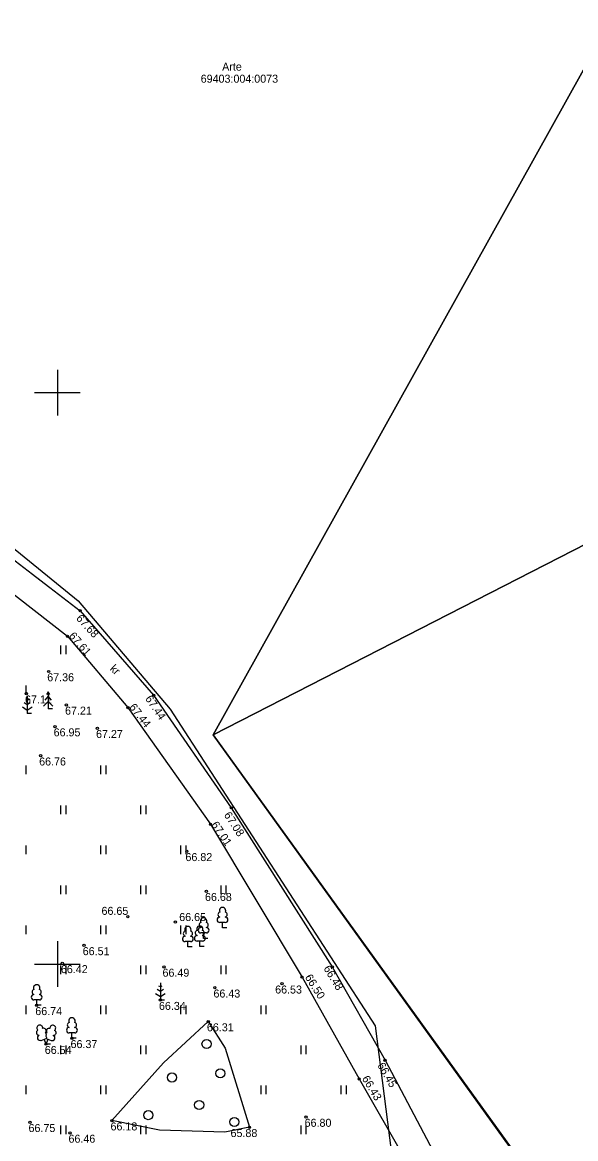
# Model space of a CAD drawing. Extents: x 640621 to 641233, y 6453565 to 6454578.
# Drawn here: x 640996.9 to 641045.3, y 6454184.7 to 6454282.4 of the extents above; entities that cross this region are included whole.
import ezdxf

# ---------------------------------------------------------------- set-up
doc = ezdxf.new("R2010")
doc.units = 0
for name, color, linetype in [('HALJASTUS', 7, 'Continuous'), ('KORGUS-EH2000', 7, 'Continuous'), ('MOOTPIIR', 7, 'Continuous'), ('PIIR', 7, 'Continuous'), ('PUU', 7, 'Continuous'), ('TEE', 7, 'Continuous'), ('VORK', 7, 'Continuous')]:
    doc.layers.add(name, color=color, linetype=linetype)

msp = doc.modelspace()

# ---------------------------------------------------------------- linework, layer by layer
at = {"layer": 'HALJASTUS'}
for p, q in [((641000.272, 6454227.881), (641000.272, 6454227.119)), ((641000.728, 6454227.881), (641000.728, 6454227.119)), ((640997.228, 6454224.381), (640997.228, 6454223.619)), ((640997.228, 6454217.381), (640997.228, 6454216.619)), ((641003.772, 6454217.381), (641003.772, 6454216.619)), ((641004.228, 6454217.381), (641004.228, 6454216.619)), ((641000.272, 6454213.881), (641000.272, 6454213.119)), ((641000.728, 6454213.881), (641000.728, 6454213.119)), ((641007.272, 6454213.881), (641007.272, 6454213.119)), ((641007.728, 6454213.881), (641007.728, 6454213.119)), ((640997.228, 6454210.381), (640997.228, 6454209.619)), ((641003.772, 6454210.381), (641003.772, 6454209.619)), ((641004.228, 6454210.381), (641004.228, 6454209.619)), ((641010.772, 6454210.381), (641010.772, 6454209.619)), ((641011.228, 6454210.381), (641011.228, 6454209.619)), ((641000.272, 6454206.881), (641000.272, 6454206.119)), ((641000.728, 6454206.881), (641000.728, 6454206.119)), ((641007.272, 6454206.881), (641007.272, 6454206.119)), ((641007.728, 6454206.881), (641007.728, 6454206.119)), ((641014.272, 6454206.881), (641014.272, 6454206.119)), ((641014.728, 6454206.881), (641014.728, 6454206.119)), ((640997.228, 6454203.381), (640997.228, 6454202.619)), ((641003.772, 6454203.381), (641003.772, 6454202.619)), ((641004.228, 6454203.381), (641004.228, 6454202.619)), ((641010.772, 6454203.381), (641010.772, 6454202.619)), ((641011.228, 6454203.381), (641011.228, 6454202.619)), ((641000.272, 6454199.881), (641000.272, 6454199.119)), ((641000.728, 6454199.881), (641000.728, 6454199.119)), ((641007.272, 6454199.881), (641007.272, 6454199.119)), ((641007.728, 6454199.881), (641007.728, 6454199.119)), ((641014.272, 6454199.881), (641014.272, 6454199.119)), ((641014.728, 6454199.881), (641014.728, 6454199.119)), ((640997.228, 6454196.381), (640997.228, 6454195.619)), ((641003.772, 6454196.381), (641003.772, 6454195.619)), ((641004.228, 6454196.381), (641004.228, 6454195.619)), ((641010.772, 6454196.381), (641010.772, 6454195.619)), ((641011.228, 6454196.381), (641011.228, 6454195.619)), ((641017.772, 6454196.381), (641017.772, 6454195.619)), ((641018.228, 6454196.381), (641018.228, 6454195.619)), ((641000.272, 6454192.881), (641000.272, 6454192.119)), ((641000.728, 6454192.881), (641000.728, 6454192.119)), ((641007.272, 6454192.881), (641007.272, 6454192.119)), ((641007.728, 6454192.881), (641007.728, 6454192.119)), ((641021.272, 6454192.881), (641021.272, 6454192.119)), ((641021.728, 6454192.881), (641021.728, 6454192.119)), ((640997.228, 6454189.381), (640997.228, 6454188.619)), ((641003.772, 6454189.381), (641003.772, 6454188.619)), ((641004.228, 6454189.381), (641004.228, 6454188.619)), ((641017.772, 6454189.381), (641017.772, 6454188.619)), ((641018.228, 6454189.381), (641018.228, 6454188.619)), ((641024.772, 6454189.381), (641024.772, 6454188.619)), ((641025.228, 6454189.381), (641025.228, 6454188.619)), ((641000.272, 6454185.881), (641000.272, 6454185.119)), ((641000.728, 6454185.881), (641000.728, 6454185.119)), ((641007.272, 6454185.881), (641007.272, 6454185.119)), ((641007.728, 6454185.881), (641007.728, 6454185.119)), ((641021.272, 6454185.881), (641021.272, 6454185.119)), ((641021.728, 6454185.881), (641021.728, 6454185.119))]:
    msp.add_line(p, q, dxfattribs=at)
msp.add_lwpolyline([(641004.761, 6454186.304), (641009.276, 6454191.371), (641013.187, 6454194.976), (641014.66, 6454192.639), (641016.789, 6454185.722), (641014.638, 6454185.297), (641008.92, 6454185.475), (641004.761, 6454186.304)], dxfattribs=at)
for centre in [(641013.036, 6454193.018), (641010.012, 6454190.077), (641014.237, 6454190.437), (641012.391, 6454187.678), (641007.941, 6454186.788), (641015.461, 6454186.187)]:
    msp.add_circle(centre, 0.4, dxfattribs=at)
at = {"layer": 'KORGUS-EH2000'}
for centre in [(641001.985, 6454230.918), (641000.878, 6454228.684), (640999.229, 6454225.601), (640997.286, 6454223.659), (641008.402, 6454223.525), (641000.785, 6454222.681), (641006.162, 6454222.441), (640999.787, 6454220.784), (641003.495, 6454220.64), (640998.522, 6454218.232), (641015.201, 6454213.674), (641013.379, 6454212.235), (641011.312, 6454209.869), (641013.02, 6454206.378), (641006.154, 6454204.157), (641010.317, 6454203.672), (641002.33, 6454201.636), (641000.421, 6454200.065), (641009.307, 6454199.752), (641024.03, 6454199.755), (641019.644, 6454198.28), (641021.388, 6454198.856), (641013.76, 6454197.93), (640998.185, 6454196.394), (641008.996, 6454196.848), (641013.187, 6454194.976), (641001.267, 6454193.508), (640999.012, 6454192.995), (641028.645, 6454191.586), (641026.378, 6454189.959), (641021.73, 6454186.622), (640997.594, 6454186.165), (641004.761, 6454186.304), (641016.789, 6454185.722), (641001.087, 6454185.228)]:
    msp.add_circle(centre, 0.1, dxfattribs=at)
at = {"layer": 'MOOTPIIR'}
msp.add_lwpolyline([(640915.282, 6454137.722), (640918.458, 6454148.415), (640920.3, 6454172.995), (640921.333, 6454182.428), (640924.397, 6454194.267), (640932.233, 6454213.999), (640940.426, 6454231.138), (640947.004, 6454279.17), (640954.597, 6454278.131), (640960.459, 6454268.196), (640967.907, 6454259.387), (641001.802, 6454231.777), (641009.845, 6454222.305), (641027.772, 6454194.606), (641035.101, 6454137.402), (641027.847, 6454109.59), (640971.486, 6454124.29), (640917.481, 6454136.801)], close=True, dxfattribs=at)
at = {"layer": 'PIIR'}
for points in [[(640953.37, 6454337.15), (641075.36, 6454331.06), (641013.61, 6454220.07), (641055.24, 6454162.34), (641099.32, 6454101.21), (641104.12, 6454094.56), (641025.33, 6454109.43), (640951.86, 6454130.79), (640925.47, 6454137.1), (640924.68, 6454137.29), (640926.81, 6454144.42), (640928.4, 6454169.97), (640928.48, 6454177.6), (640929.7, 6454183.7), (640931.97, 6454192.01), (640943.24, 6454217.08), (640951.61, 6454245.28), (640954.69, 6454268.52), (640954.79, 6454279.15)], [(641013.61, 6454220.07), (641075.36, 6454331.06), (641119.53, 6454272.39), (641071.72, 6454249.83)], [(641013.61, 6454220.07), (641071.72, 6454249.83), (641080.98, 6454235.04), (641110.01, 6454188.72), (641055.16, 6454162.28)]]:
    msp.add_lwpolyline(points, close=True, dxfattribs=at)
at = {"layer": 'PUU'}
for p, q in [((640999.195, 6454223.829), (640999.045, 6454223.579)), ((640999.345, 6454223.579), (640999.195, 6454223.829)), ((640999.195, 6454223.829), (640999.195, 6454222.329)), ((640997.36, 6454222.673), (640997.094, 6454222.851)), ((640997.36, 6454223.073), (640997.236, 6454223.156)), ((640997.36, 6454223.423), (640997.36, 6454221.923)), ((640997.485, 6454223.156), (640997.36, 6454223.073)), ((640997.627, 6454222.851), (640997.36, 6454222.673)), ((640999.195, 6454222.979), (640998.795, 6454222.579)), ((640999.195, 6454223.429), (640998.895, 6454223.079)), ((640999.495, 6454223.079), (640999.195, 6454223.429)), ((640999.595, 6454222.579), (640999.195, 6454222.979)), ((640996.936, 6454222.512), (640997.36, 6454222.229)), ((640997.36, 6454222.229), (640997.785, 6454222.512)), ((640997.72, 6454221.923), (640997.36, 6454221.923)), ((640999.555, 6454222.329), (640999.195, 6454222.329)), ((641014.675, 6454203.638), (641014.195, 6454203.638)), ((641014.435, 6454203.163), (641014.435, 6454203.638)), ((641014.815, 6454203.163), (641014.435, 6454203.163)), ((641013.019, 6454202.728), (641012.539, 6454202.728)), ((641012.779, 6454202.253), (641012.779, 6454202.728)), ((641013.159, 6454202.253), (641012.779, 6454202.253)), ((641011.644, 6454201.972), (641011.164, 6454201.972)), ((641011.404, 6454201.497), (641011.404, 6454201.972)), ((641011.784, 6454201.497), (641011.404, 6454201.497)), ((641012.687, 6454202.018), (641012.207, 6454202.018)), ((641012.447, 6454201.543), (641012.447, 6454202.018)), ((641012.827, 6454201.543), (641012.447, 6454201.543)), ((641008.996, 6454198.348), (641008.996, 6454196.848)), ((641008.572, 6454197.437), (641008.996, 6454197.155)), ((641008.996, 6454197.598), (641008.729, 6454197.776)), ((641008.996, 6454197.998), (641008.872, 6454198.081)), ((641009.12, 6454198.081), (641008.996, 6454197.998)), ((641009.263, 6454197.776), (641008.996, 6454197.598)), ((641008.996, 6454197.155), (641009.42, 6454197.437)), ((640998.425, 6454196.869), (640997.945, 6454196.869)), ((640998.185, 6454196.394), (640998.185, 6454196.869)), ((640998.565, 6454196.394), (640998.185, 6454196.394)), ((641009.356, 6454196.848), (641008.996, 6454196.848)), ((640998.572, 6454193.33), (640999.017, 6454193.505)), ((640999.012, 6454192.995), (640998.837, 6454193.435)), ((640999.012, 6454192.995), (640999.192, 6454193.435)), ((640999.017, 6454193.505), (640999.457, 6454193.325)), ((641001.507, 6454193.983), (641001.027, 6454193.983)), ((641001.267, 6454193.508), (641001.267, 6454193.983)), ((641001.647, 6454193.508), (641001.267, 6454193.508)), ((640999.392, 6454192.995), (640999.012, 6454192.995))]:
    msp.add_line(p, q, dxfattribs=at)
msp.add_lwpolyline([(640999.017, 6454194), (640998.997, 6454193.925), (640998.997, 6454193.905), (640999.007, 6454193.875), (640999.027, 6454193.84), (640999.032, 6454193.82), (640999.017, 6454193.785), (640998.992, 6454193.735), (640998.987, 6454193.71), (640998.992, 6454193.695), (640999.002, 6454193.665), (640999.037, 6454193.605), (640999.042, 6454193.585), (640999.037, 6454193.565), (640999.022, 6454193.53), (640999.017, 6454193.505)], dxfattribs=at)
for centre, radius, start, end in [((641014.197, 6454203.875), 0.238, 90.0016, 269.3953), ((641014.265, 6454204.336), 0.233, 109.02174, 253.14154), ((641014.435, 6454204.683), 0.277, 332.5799, 207.4201), ((641014.605, 6454204.336), 0.233, 286.85082, 70.98591), ((641014.672, 6454203.875), 0.238, 270.6047, 89.9984), ((641011.404, 6454203.017), 0.277, 332.5799, 207.4201), ((641012.447, 6454203.063), 0.277, 332.5799, 207.4201), ((641012.542, 6454202.965), 0.238, 90.0016, 269.3953), ((641012.609, 6454203.425), 0.233, 109.02174, 253.14154), ((641012.779, 6454203.773), 0.277, 332.5799, 207.4201), ((641012.949, 6454203.425), 0.233, 286.85082, 70.98591), ((641013.017, 6454202.965), 0.238, 270.6047, 89.9984), ((641011.167, 6454202.21), 0.238, 90.0016, 269.3953), ((641011.234, 6454202.67), 0.233, 109.02174, 253.14154), ((641011.575, 6454202.67), 0.233, 286.85082, 70.98591), ((641011.642, 6454202.21), 0.238, 270.6047, 89.9984), ((641012.21, 6454202.256), 0.238, 90.0016, 269.3953), ((641012.277, 6454202.716), 0.233, 109.02174, 253.14154), ((641012.617, 6454202.716), 0.233, 286.85082, 70.98591), ((641012.685, 6454202.256), 0.238, 270.6047, 89.9984), ((640997.948, 6454197.106), 0.238, 90.0016, 269.3953), ((640998.015, 6454197.567), 0.233, 109.02174, 253.14154), ((640998.185, 6454197.914), 0.277, 332.5799, 207.4201), ((640998.355, 6454197.567), 0.233, 286.85082, 70.98591), ((640998.422, 6454197.106), 0.238, 270.6047, 89.9984), ((641001.267, 6454195.028), 0.277, 332.5799, 207.4201), ((640998.455, 6454194.409), 0.256, 111.50269, 232.51731), ((640998.455, 6454194.409), 0.256, 350.48556, 111.50017), ((640998.79, 6454194.159), 0.224, 308.50412, 111.57247), ((640999.253, 6454194.154), 0.225, 67.7016, 230.51262), ((640999.591, 6454194.4), 0.256, 67.6168, 188.63142), ((640999.591, 6454194.4), 0.256, 306.59966, 67.61428), ((641001.03, 6454194.22), 0.238, 90.0016, 269.3953), ((641001.097, 6454194.681), 0.233, 109.02174, 253.14154), ((641001.437, 6454194.681), 0.233, 286.85082, 70.98591), ((641001.504, 6454194.22), 0.238, 270.6047, 89.9984), ((640998.381, 6454193.998), 0.224, 111.43041, 274.49868), ((640998.486, 6454193.553), 0.237, 111.50143, 291.50036), ((640999.016, 6454193.762), 0.237, 66.76552, 111.50149), ((640999.547, 6454193.545), 0.237, 247.61661, 67.61554), ((640999.658, 6454193.988), 0.224, 264.6183, 67.68657)]:
    msp.add_arc(centre, radius, start, end, dxfattribs=at)
at = {"layer": 'TEE'}
for points in [[(640952.877, 6454280.709), (640953.575, 6454278.336), (640955.841, 6454273.802), (640960.362, 6454266.809), (640964.477, 6454261.818), (640969.215, 6454256.815), (640976.157, 6454251.147), (640982.89, 6454246.081), (640991.737, 6454238.771), (641001.985, 6454230.918), (641008.402, 6454223.525), (641015.201, 6454213.674), (641024.03, 6454199.755), (641028.645, 6454191.586), (641032.543, 6454184.181), (641035.751, 6454178.612), (641041.433, 6454169.207)], [(640954.981, 6454270.489), (640958.389, 6454265.58), (640962.77, 6454259.934), (640967.19, 6454255.31), (640975.008, 6454248.948), (640981.344, 6454244.224), (640990.393, 6454236.87), (641000.878, 6454228.684), (641006.162, 6454222.441), (641013.379, 6454212.235), (641021.388, 6454198.856), (641026.378, 6454189.959), (641030.417, 6454182.89), (641033.718, 6454177.114), (641039.206, 6454168.02)]]:
    msp.add_lwpolyline(points, dxfattribs=at)
at = {"layer": 'VORK'}
for p, q in [((641000, 6454252), (641000, 6454248)), ((640998, 6454250), (641002, 6454250)), ((641000, 6454202), (641000, 6454198)), ((640998, 6454200), (641002, 6454200))]:
    msp.add_line(p, q, dxfattribs=at)

# ---------------------------------------------------------------- texts
at = {"layer": 'KORGUS-EH2000'}
for s, rotation, p in [('67.68', 312.41421, (641001.585, 6454230.212)), ('67.61', 310.80233, (641000.952, 6454228.684)), ('67.44', 307.95423, (641006.232, 6454222.467)), ('67.44', 304.13594, (641007.639, 6454223.223)), ('67.08', 303.0917, (641014.524, 6454213.045)), ('67.01', 303.85295, (641013.414, 6454212.2)), ('66.48', 301.1593, (641023.233, 6454199.628)), ('66.50', 302.30733, (641021.604, 6454198.846)), ('66.45', 300.05245, (641027.938, 6454191.149)), ('66.43', 300.8239, (641026.592, 6454189.99))]:
    msp.add_text(s, height=0.7, rotation=rotation, dxfattribs=at).set_placement(p)
for s, p in [('67.36', (640999.108, 6454224.746)), ('67.11', (640997.165, 6454222.804)), ('67.21', (641000.664, 6454221.826)), ('66.95', (640999.666, 6454219.929)), ('67.27', (641003.374, 6454219.785)), ('66.76', (640998.401, 6454217.377)), ('66.82', (641011.191, 6454209.014)), ('66.68', (641012.899, 6454205.523)), ('66.65', (641003.853, 6454204.307)), ('66.65', (641010.647, 6454203.766)), ('66.51', (641002.209, 6454200.781)), ('66.42', (641000.3, 6454199.21)), ('66.49', (641009.186, 6454198.897)), ('66.43', (641013.639, 6454197.075)), ('66.53', (641019.033, 6454197.425)), ('66.74', (640998.064, 6454195.539)), ('66.34', (641008.875, 6454195.993)), ('66.31', (641013.066, 6454194.121)), ('66.37', (641001.146, 6454192.653)), ('66.54', (640998.891, 6454192.14)), ('66.80', (641021.609, 6454185.767)), ('66.75', (640997.473, 6454185.31)), ('66.18', (641004.64, 6454185.449)), ('65.88', (641015.132, 6454184.867)), ('66.46', (641000.966, 6454184.373))]:
    msp.add_text(s, height=0.7, dxfattribs=at).set_placement(p)
at = {"layer": 'PIIR'}
for s, p in [('Arte', (641014.4, 6454278.168)), ('69403:004:0073', (641012.524, 6454277.114))]:
    msp.add_text(s, height=0.7, dxfattribs=at).set_placement(p)
at = {"layer": 'TEE'}
msp.add_text('kr', height=0.7, rotation=316.36257, dxfattribs=at).set_placement((641004.528, 6454225.776))

doc.saveas('drawing.dxf')
